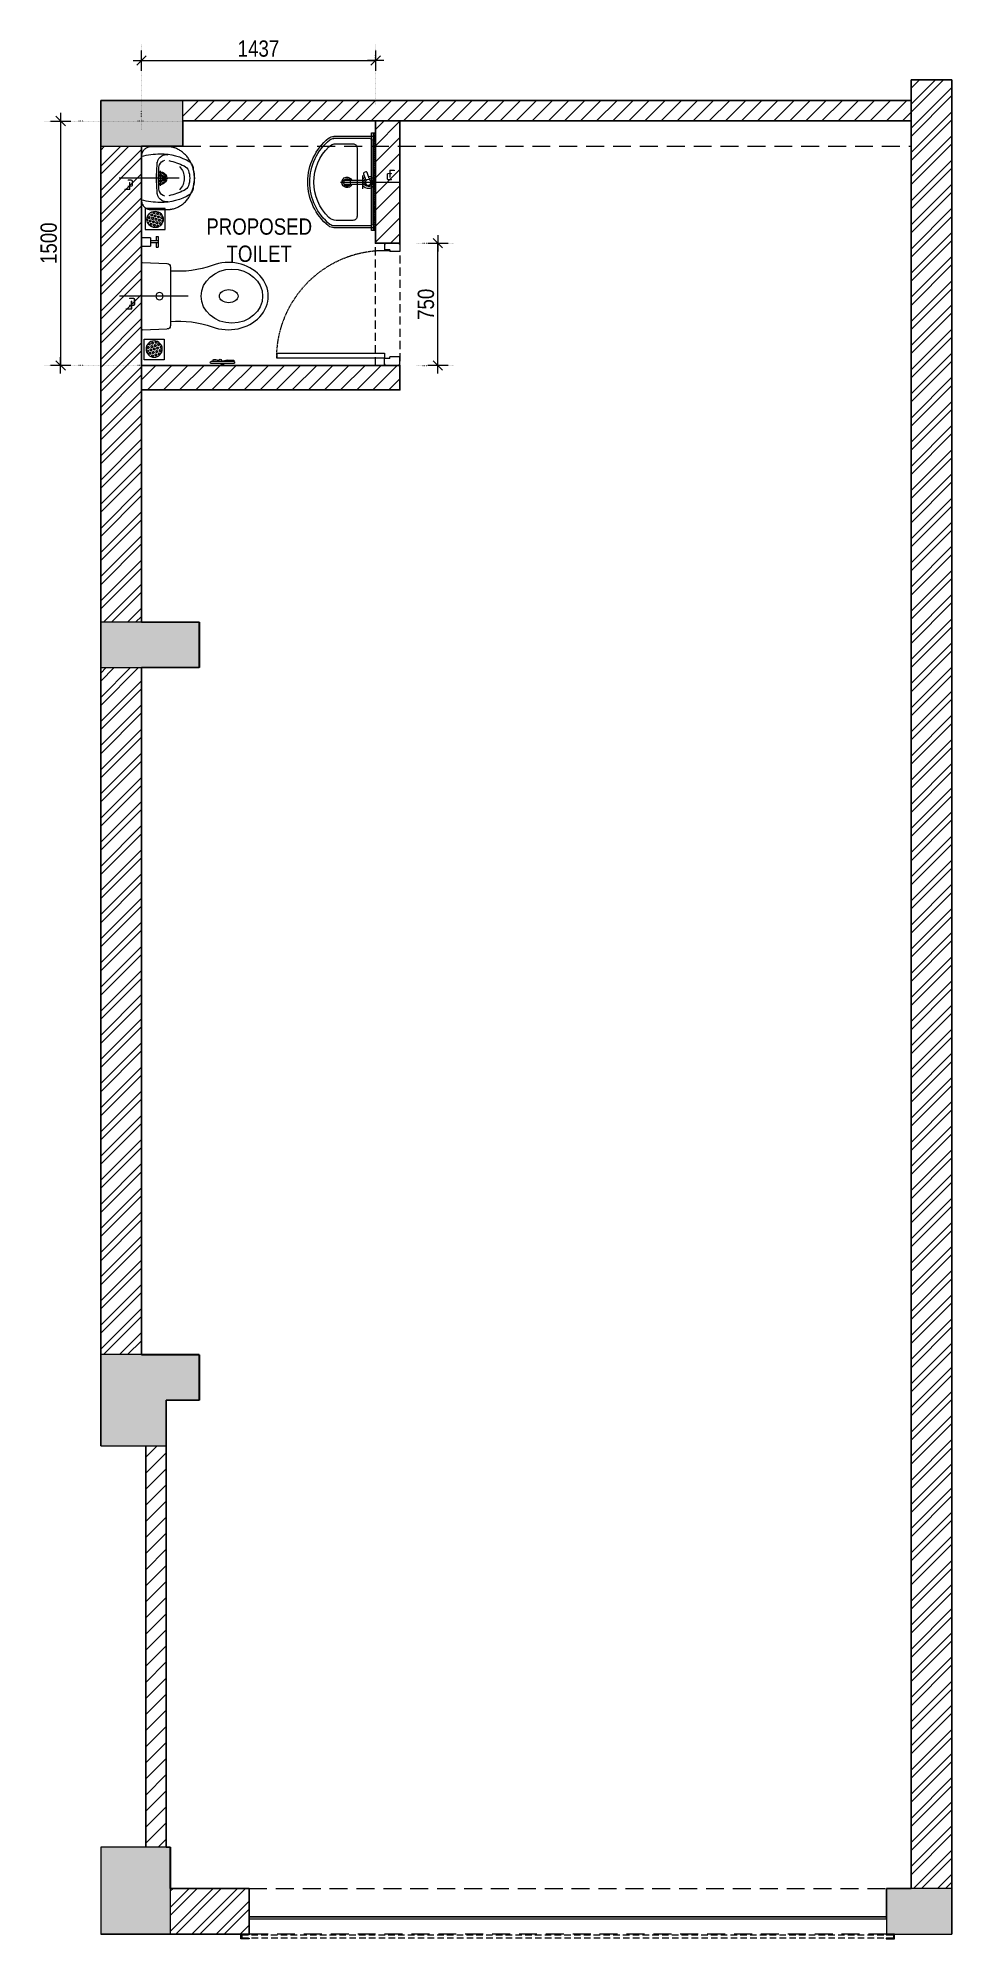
# Model space of a CAD drawing. Header units: millimetres. Extents: x 1028765 to 1034374, y 33615 to 45281.
import ezdxf

# ---------------------------------------------------------------- set-up
doc = ezdxf.new("R2010")
doc.units = ezdxf.units.MM
doc.header["$LTSCALE"] = 40
for name, pattern in [('a_p6_plan_L18$0$HIDDEN', [0.375, 0.25, -0.125]), ('CENTER', [2, 1.25, -0.25, 0.25, -0.25]), ('DOT2', [0.125, 0, -0.125]), ('HIDDEN', [9.525, 6.35, -3.175]), ('HIDDEN2', [0.1875, 0.125, -0.0625]), ('HIDDENX2', [0.75, 0.5, -0.25])]:
    doc.linetypes.add(name, pattern=pattern)
for name, color, linetype, lineweight in [('A-shutter', 8, 'Continuous', 18), ('beam', 90, 'Continuous', 9), ('centerline-toilets', 2, 'CENTER', 13), ('Column', 243, 'Continuous', 9), ('column hatch', 5, 'Continuous', 0), ('ele', 252, 'Continuous', 13), ('Fhitting', 152, 'Continuous', 30), ('glass facade', 4, 'Continuous', 5), ('LENS-CURTAIN', 5, 'a_p6_plan_L18$0$HIDDEN', 9), ('LENS-DIM', 252, 'Continuous', 5), ('LENS-DOOR', 34, 'Continuous', 20), ('LENS-TEXT', 31, 'Continuous', 5), ('LN-HATCH', 251, 'Continuous', 0), ('Mirror', 150, 'Continuous', 20), ('Panelling', 65, 'Continuous', 18), ('PARTITION', 22, 'Continuous', 30), ('rolling shutter', 1, 'Continuous', 5), ('Toilet', 5, 'Continuous', 9)]:
    doc.layers.add(name, color=color, linetype=linetype, lineweight=lineweight)
doc.layers.add('A-WALL', color=1, linetype='Continuous')
doc.layers.add('S-DIM', color=7, linetype='Continuous')
doc.styles.add('LK TXT', font='Gill Sans MT Condensed Regular.ttf')
doc.styles.get("Standard").update_dxf_attribs({"font": 'Gill Sans MT Condensed Regular.ttf', "height": 100})
doc.dimstyles.new('LK-MM 200', dxfattribs={"dimscale": 2000, "dimtxt": 0.05, "dimasz": 0.00025, "dimexe": 0.1, "dimexo": 0.0625, "dimgap": 0.045, "dimtad": 1, "dimdec": 0, "dimzin": 0, "dimdsep": 46, "dimtxsty": 'Standard', "dimblk": 'DMLL', "dimblk1": 'DMLL', "dimblk2": 'DMLL', "dimcen": 0.09, "dimclrd": 251, "dimclre": 250, "dimclrt": 256, "dimadec": 0, "dimazin": 0, "dimtfac": 1, "dimtdec": 0, "dimtofl": 0, "dimtmove": 2, "dimatfit": 3, "dimldrblk": 'OPEN90', "dimfxl": 1, "dimtolj": 1, "dimtzin": 0, "dimlwd": 5, "dimlwe": 0, "dimarcsym": 0})
pattern_1 = [(45, (-3040623.59, -68138.07), (-74.087113, 74.087113), []), (45, (-3040574.2, -68138.07), (-74.087113, 74.087113), [])]
pattern_2 = [(45, (-3040623.59, -68138.07), (-49.3914087, 49.3914087), [])]

# ---------------------------------------------------------------- blocks, each defined once
blk = doc.blocks.new('*U15')
at = {"layer": 'A-shutter', "color": 5, "ltscale": 10}
for points in [[(41033476, -1561539), (41033476, -1561544), (41033431, -1561544), (41033431, -1561564), (41033476, -1561564), (41033476, -1561569), (41033426, -1561569), (41033426, -1561539)], [(41037387, -1561539), (41037387, -1561544), (41037432, -1561544), (41037432, -1561564), (41037387, -1561564), (41037387, -1561569), (41037437, -1561569), (41037437, -1561539)]]:
    blk.add_lwpolyline(points, close=True, dxfattribs=at)
at = {"layer": 'A-shutter', "color": 5, "linetype": 'HIDDENX2', "ltscale": 2, "true_color": 0x0505ff}
blk.add_lwpolyline([(41033431, -1561544), (41033431, -1561564), (41037432, -1561564), (41037432, -1561544)], close=True, dxfattribs=at)
blk = doc.blocks.new('A$C42dc7abb')
at = {"layer": 'centerline-toilets', "linetype": 'HIDDEN', "ltscale": 10}
blk.add_line((-32, 70), (-32, 438), dxfattribs=at)
at = {"layer": 'Toilet', "ltscale": 100}
for p, q in [((-312, 276), (-312, 29)), ((-302, 286), (238, 286)), ((-300, 253), (-300, 29)), ((-290, 263), (226, 263)), ((236, 253), (236, 29)), ((248, 276), (248, 29)), ((-47, 219), (-46, 100)), ((-21, 100), (-21, 219))]:
    blk.add_line(p, q, dxfattribs=at)
blk.add_lwpolyline([(-9, 246), (26, 234, -0.414214), (30, 227), (26, 215, -0.414214), (18, 212), (-16, 223)], format="xyb", dxfattribs=at)
blk.add_lwpolyline([(-267, 44, 0.191896), (-249, -1, 0.420236), (185, -1, 0.191896), (203, 44), (203, 147, 0.414214), (178, 172), (-242, 172, 0.414214), (-267, 147)], format="xyb", close=True, dxfattribs=at)
blk.add_lwpolyline([(9, 205), (-73, 205)], dxfattribs=at)
for centre, radius in [((-34, 241), 17.5), ((-34, 111), 22.5)]:
    blk.add_circle(centre, radius, dxfattribs=at)
for centre, radius, start, end in [((-302, 276), 10, 90, 180), ((-290, 253), 10, 90, 180), ((226, 253), 10, 0, 90), ((238, 276), 10, 0, 90), ((-34, 111), 32.1, 113.0898, 66.246), ((-34, 111), 20.5, 128.0403, 237.2899), ((-34, 111), 20.5, 304.4733, 50.7332), ((-262, 29), 50, 180, 218.4461), ((-262, 29), 38, 180, 218.4461), ((-32, 218), 336, 219.313, 320.687), ((198, 29), 38, 321.5539, 0), ((198, 29), 50, 321.5539, 0), ((-32, 218), 348, 219.2826, 320.7174)]:
    blk.add_arc(centre, radius, start, end, dxfattribs=at)
for centre, major_axis, start_param, end_param in [((-34, 241), (0, 38.3), 4.720493, 9.081982), ((-34, 241), (-0.2, -25.6), 1.769108, 7.074098), ((-34, 241), (0, 38.3), 3.484555, 4.083576), ((-34, 100), (-9.04, 9.04), 0.785398, 3.926991)]:
    blk.add_ellipse(centre, major_axis=major_axis, ratio=1, start_param=start_param, end_param=end_param, dxfattribs=at)
at = {"layer": 'centerline-toilets', "linetype": 'DOT2', "insert": (2, 370), "char_height": 75, "width": 495.83, "attachment_point": 5, "rotation": 90}
blk.add_mtext('{\\fISOCPEUR|b0|i0|c0|p34;℄}', dxfattribs=at)
blk = doc.blocks.new('*U13')
at = {"layer": 'LENS-DOOR'}
for p, q in [((547492, 1778574), (547492, 1779235)), ((547523, 1779235), (547492, 1779235)), ((547523, 1779235), (547523, 1778574)), ((547452, 1778574), (547489, 1778574)), ((547452, 1778569), (547452, 1778574)), ((547489, 1778540), (547489, 1778574)), ((547523, 1778574), (547492, 1778574)), ((548192, 1778574), (548156, 1778574)), ((548156, 1778540), (548156, 1778574)), ((548192, 1778569), (548192, 1778574)), ((547447, 1778569), (547452, 1778569)), ((547447, 1778484), (547447, 1778569)), ((547447, 1778484), (547452, 1778484)), ((547452, 1778479), (547452, 1778484)), ((547452, 1778479), (547499, 1778479)), ((547489, 1778540), (547499, 1778540)), ((547499, 1778479), (547499, 1778540)), ((548145, 1778479), (548145, 1778540)), ((548156, 1778540), (548145, 1778540)), ((548192, 1778479), (548145, 1778479)), ((548197, 1778569), (548192, 1778569)), ((548192, 1778479), (548192, 1778484)), ((548197, 1778484), (548192, 1778484)), ((548197, 1778484), (548197, 1778569))]:
    blk.add_line(p, q, dxfattribs=at)
at = {"layer": 'LENS-DOOR', "color": 7, "linetype": 'HIDDEN2', "extrusion": (0, 0, -1)}
blk.add_ellipse((547492, 1778574), major_axis=(661, 0), ratio=1, start_param=-1.570791, end_param=0.051209, dxfattribs=at)
blk = doc.blocks.new('WC-Pico')
at = {"layer": 'centerline-toilets', "linetype": 'HIDDEN', "ltscale": 10}
blk.add_line((0, -125), (0, 243), dxfattribs=at)
at = {"layer": 'Toilet'}
for p, q in [((-180, 120), (-175, -12)), ((175, 125), (-175, 125)), ((180, 120), (176, -12)), ((-158, -30), (160, -30))]:
    blk.add_line(p, q, dxfattribs=at)
blk.add_circle((0, 28), 20, dxfattribs=at)
for centre, radius, start, end in [((-175, 120), 5, 90, 182.0454), ((175, 120), 5, 357.9546, 90), ((-158, -13), 16.8, 179.1019, 269.6491), ((-678, -73), 545, 340.5196, 4.5617), ((678, -77), 544, 174.997, 199.0619), ((159, -13), 16.8, 270.3509, 0.8981)]:
    blk.add_arc(centre, radius, start, end, dxfattribs=at)
at = {"layer": 'Toilet', "extrusion": (0, 0, -1)}
blk.add_ellipse((0, -360), major_axis=(0, 165), ratio=0.878788, dxfattribs=at)
for centre, major_axis, ratio, start_param, end_param in [((0, -341), (0, 214), 0.842028, 7.436326, 11.41323), ((0, -343), (0, 50), 0.7, 1.570796326794896, 7.853981633974482)]:
    blk.add_ellipse(centre, major_axis=major_axis, ratio=ratio, start_param=start_param, end_param=end_param, dxfattribs=at)
at = {"layer": 'centerline-toilets', "linetype": 'DOT2', "insert": (31, 175), "char_height": 75, "width": 495.83, "attachment_point": 5, "rotation": 90}
blk.add_mtext('{\\fISOCPEUR|b0|i0|c0|p34;℄}', dxfattribs=at)
blk = doc.blocks.new('Spout')
at = {"layer": 'Toilet', "ltscale": 100}
for p, q in [((-288416, 321414), (-288416, 321459)), ((-288416, 321459), (-288366, 321459)), ((-288366, 321414), (-288366, 321459)), ((-288336, 321465), (-288326, 321465)), ((-288336, 321442), (-288336, 321465)), ((-288326, 321408), (-288326, 321465)), ((-288366, 321414), (-288416, 321414)), ((-288326, 321442), (-288366, 321442)), ((-288326, 321430), (-288366, 321430)), ((-288336, 321408), (-288336, 321430)), ((-288336, 321408), (-288326, 321408))]:
    blk.add_line(p, q, dxfattribs=at)
blk = doc.blocks.new('jALI')
at = {"layer": 'Toilet', "ltscale": 5}
h = blk.add_hatch(dxfattribs=at)
h.set_pattern_fill('HEX', color=256, scale=50, angle=135, double=1)
h.set_pattern_definition([(135, (-344825.863, 460708.187), (-7.65465545, -7.65465545), [6.25, -12.5]), (255, (-344825.863, 460708.187), (10.4564538, -2.80179835), [6.25, -12.5]), (195, (-344830.282, 460712.606), (2.80179835, -10.4564538), [6.25, -12.5])])
edge = h.paths.add_edge_path()
edge.add_arc((-393188, 163648), 50, -90, 270)
blk.add_lwpolyline([(-393250, 163582), (-393126, 163582), (-393126, 163709), (-393250, 163709)], close=True, dxfattribs=at)
blk.add_circle((-393188, 163648), 50, dxfattribs=at)
blk = doc.blocks.new('towel ring')
at = {"layer": 'Toilet'}
for p, q in [((-173589, -1172535, 184142), (-173727, -1172535, 184142)), ((-173589, -1172547, 184142), (-173727, -1172547, 184142)), ((-173667, -1172529, 184142), (-173667, -1172523, 184142)), ((-173649, -1172523, 184142), (-173667, -1172523, 184142)), ((-173649, -1172529, 184142), (-173667, -1172529, 184142)), ((-173664, -1172529, 184142), (-173664, -1172535, 184142)), ((-173652, -1172529, 184142), (-173652, -1172535, 184142)), ((-173649, -1172529, 184142), (-173649, -1172523, 184142))]:
    blk.add_line(p, q, dxfattribs=at)
for centre, start, end in [((-173727, -1172541, 184142), 90, 270), ((-173589, -1172541, 184142), 270, 90)]:
    blk.add_arc(centre, 6, start, end, dxfattribs=at)
blk.add_open_spline([(-173715, -1172547, 184142), (-173715, -1172550, 184142), (-173717, -1172563, 184142), (-173696, -1172559, 184142), (-173676, -1172552, 184142), (-173678, -1172562, 184142), (-173664, -1172562, 184142), (-173668, -1172545, 184142), (-173624, -1172563, 184142), (-173609, -1172552, 184142), (-173585, -1172557, 184142), (-173587, -1172550, 184142), (-173588, -1172547, 184142)], degree=3, knots=[0, 0, 0, 0, 9.744972, 33.823887, 47.583551, 49.497915, 60.560502, 63.822284, 93.508019, 135.756925, 141.904352, 150.301906, 150.301906, 150.301906, 150.301906], dxfattribs=at)
blk = doc.blocks.new('DLF-RSP-AR-CD-DWG-4DT-3113$0$X-TYPICAL TOILET UPPER FLOORS - 02$0$urinals')
at = {"layer": 'Toilet'}
for p, q in [((0, -16), (0, 8)), ((-46, -115), (46, -115)), ((0, -105), (0, -161))]:
    blk.add_line(p, q, dxfattribs=at)
blk.add_lwpolyline([(135, 0), (-135, 0, 0.036949), (-150, -116, 0.138094), (-100, -297, 0.221721), (-52, -318, 0.062656), (0, -325, 0.062656), (52, -318, 0.221721), (100, -297, 0.138094), (150, -116, 0.036949)], format="xyb", close=True, dxfattribs=at)
for centre, radius, start, end in [((-94, -145), 47.1, 93.3708, 154.4824), ((-71, -150), 40.2, 106.7016, 169.725), ((3, -1238), 1145, 90.1625, 95.0265), ((-51, -225), 119, 89.5454, 105.8857), ((0, -996), 891, 89.9918, 93.182), ((0, -115), 40, 167.428, 12.572), ((0, -115), 33, 164.1814, 15.8186), ((0, -115), 32, 163.6049, 16.3951), ((0, -115), 22.6, 155.6653, 24.3347), ((0, -115), 14.7, 139.9109, 40.0891), ((-3, -1238), 1145, 84.9735, 89.8375), ((0, -996), 891, 86.818, 90.0082), ((51, -225), 119, 74.1143, 90.4546), ((71, -150), 40.2, 10.275, 73.2984), ((94, -145), 47.1, 25.5176, 86.6292), ((-91, -153), 53.8, 148.4868, 188.6401), ((414, -38), 538, 193.994, 204.5632), ((-414, -38), 538, 335.4368, 346.006), ((91, -153), 53.8, 351.3599, 31.5132), ((-30, -241), 50, 204.5632, 250.4606), ((-2, -165), 97.6, 225, 270.9552), ((-2, -161), 135, 250.4606, 270.6492), ((2, -165), 97.6, 269.0448, 315), ((2, -161), 135, 269.3508, 289.5394), ((30, -241), 50, 289.5394, 335.4368)]:
    blk.add_arc(centre, radius, start, end, dxfattribs=at)
blk.add_open_spline([(135, 0), (105, 0), (76, 0), (-13, 0), (-73, 0), (-133, 0), (-133, 0), (-134, 0), (-134, 0), (-135, 0), (-135, 0), (-135, 0), (-135, 0), (-135, 0), (-135, 0), (-135, 0), (-135, 0), (-135, 0), (-135, 0), (-135, 0), (-135, 0), (-135, 0), (-135, 0), (-136, 0), (-136, 0), (-136, 0), (-137, 0), (-138, 0), (-138, 0), (-141, 0), (-142, 0), (-146, -1), (-149, -2), (-155, -3), (-158, -5), (-163, -7), (-166, -9), (-171, -13), (-173, -15), (-178, -19), (-180, -22), (-184, -27), (-185, -29), (-188, -35), (-189, -38), (-191, -43), (-191, -46), (-192, -50), (-192, -51), (-192, -52), (-192, -54), (-193, -56), (-193, -56), (-193, -57), (-193, -57), (-193, -57), (-193, -57), (-193, -57), (-193, -57), (-193, -57), (-193, -57), (-193, -58), (-193, -58), (-193, -58), (-193, -58), (-193, -58), (-193, -58), (-193, -58), (-193, -59), (-193, -59), (-193, -60), (-193, -61), (-193, -62), (-193, -65), (-193, -66), (-193, -72), (-193, -75), (-193, -86), (-193, -93), (-193, -114), (-193, -128), (-193, -146), (-193, -145), (-193, -149), (-193, -150), (-193, -154), (-193, -156), (-193, -159), (-193, -159), (-193, -159), (-193, -159), (-193, -160), (-193, -160), (-193, -160), (-193, -160), (-193, -160), (-193, -160), (-193, -160), (-193, -160), (-193, -160), (-193, -160), (-193, -160), (-193, -161), (-193, -161), (-193, -161), (-193, -162), (-193, -162), (-192, -164), (-192, -165), (-192, -168), (-192, -170), (-192, -176), (-191, -180), (-189, -191), (-188, -198), (-183, -212), (-180, -219), (-173, -233), (-169, -240), (-159, -253), (-154, -259), (-142, -271), (-136, -277), (-123, -287), (-115, -292), (-101, -301), (-93, -305), (-77, -311), (-69, -314), (-53, -319), (-44, -321), (-28, -323), (-20, -324), (-9, -325), (-7, -325), (-3, -325), (-1, -325), (2, -325), (4, -325), (8, -325), (11, -325), (21, -324), (27, -323), (42, -321), (50, -319), (67, -315), (75, -312), (92, -305), (100, -301), (115, -292), (123, -288), (136, -277), (143, -271), (155, -259), (160, -252), (170, -238), (174, -231), (181, -217), (184, -210), (188, -195), (190, -188), (191, -179), (191, -178), (192, -174), (192, -171), (192, -168), (192, -167), (192, -164), (192, -162), (192, -160), (192, -160), (192, -160), (192, -160), (192, -160), (192, -159), (192, -159), (192, -159), (192, -158), (192, -157), (192, -156), (192, -155), (192, -152), (192, -150), (192, -143), (192, -144), (192, -132), (192, -124), (192, -99), (192, -82), (192, -65), (192, -64), (192, -62), (192, -60), (192, -58), (192, -58), (192, -57), (192, -57), (192, -57), (192, -57), (192, -57), (192, -57), (192, -57), (192, -57), (192, -57), (192, -57), (192, -56), (192, -56), (192, -55), (192, -55), (192, -53), (192, -52), (192, -48), (191, -46), (190, -40), (189, -37), (186, -31), (184, -28), (180, -22), (178, -19), (173, -14), (170, -12), (164, -8), (161, -6), (155, -3), (151, -2), (145, -1), (142, 0), (137, 0), (136, 0), (135, 0)], degree=3, knots=[0, 0, 0, 0, 0.329607, 0.329607, 0.988822, 0.988822, 0.996691, 0.996691, 0.998638, 0.998638, 0.99992, 0.99992, 1.000227, 1.000227, 1.000534, 1.000534, 1.001148, 1.001148, 1.002375, 1.002375, 1.00483, 1.00483, 1.009739, 1.009739, 1.019558, 1.019558, 1.039196, 1.039196, 1.078472, 1.078472, 1.157024, 1.157024, 1.314128, 1.314128, 1.471232, 1.471232, 1.628335, 1.628335, 1.785439, 1.785439, 1.942543, 1.942543, 2.099647, 2.099647, 2.256751, 2.256751, 2.413855, 2.413855, 2.450944, 2.450944, 2.525122, 2.525122, 2.556641, 2.556641, 2.563699, 2.563699, 2.567479, 2.567479, 2.57001, 2.57001, 2.570783, 2.570783, 2.572328, 2.572328, 2.573873, 2.573873, 2.576964, 2.576964, 2.583145, 2.583145, 2.595507, 2.595507, 2.620232, 2.620232, 2.669681, 2.669681, 2.76858, 2.76858, 2.966376, 2.966376, 3.36197, 3.36197, 3.45996, 3.45996, 3.491387, 3.491387, 3.554241, 3.554241, 3.562213, 3.562213, 3.566829, 3.566829, 3.570018, 3.570018, 3.570684, 3.570684, 3.571294, 3.571294, 3.571904, 3.571904, 3.573124, 3.573124, 3.575564, 3.575564, 3.580444, 3.580444, 3.590203, 3.590203, 3.609723, 3.609723, 3.648762, 3.648762, 3.72684, 3.72684, 3.861362, 3.861362, 3.995884, 3.995884, 4.130406, 4.130406, 4.264928, 4.264928, 4.39945, 4.39945, 4.533972, 4.533972, 4.668494, 4.668494, 4.803016, 4.803016, 4.937539, 4.937539, 5.072061, 5.072061, 5.118026, 5.118026, 5.144558, 5.144558, 5.17109, 5.17109, 5.224154, 5.224154, 5.330281, 5.330281, 5.468863, 5.468863, 5.607445, 5.607445, 5.746027, 5.746027, 5.884609, 5.884609, 6.023191, 6.023191, 6.161773, 6.161773, 6.300355, 6.300355, 6.438937, 6.438937, 6.577519, 6.577519, 6.602876, 6.602876, 6.653589, 6.653589, 6.673028, 6.673028, 6.711906, 6.711906, 6.713712, 6.713712, 6.715518, 6.715518, 6.719129, 6.719129, 6.726351, 6.726351, 6.740796, 6.740796, 6.769686, 6.769686, 6.827466, 6.827466, 6.943027, 6.943027, 7.174147, 7.174147, 7.636387, 7.636387, 7.659394, 7.659394, 7.705407, 7.705407, 7.71212, 7.71212, 7.713128, 7.713128, 7.714137, 7.714137, 7.716153, 7.716153, 7.720185, 7.720185, 7.728249, 7.728249, 7.744378, 7.744378, 7.776636, 7.776636, 7.841152, 7.841152, 7.970184, 7.970184, 8.14844, 8.14844, 8.326696, 8.326696, 8.504953, 8.504953, 8.683209, 8.683209, 8.861465, 8.861465, 9.039722, 9.039722, 9.217978, 9.217978, 9.283185, 9.283185, 9.283185, 9.283185], dxfattribs=at)
blk = doc.blocks.new('A$C2367ec3a')
at = {"layer": 'centerline-toilets', "linetype": 'HIDDEN', "ltscale": 10}
blk.add_line((219, 337), (587, 337), dxfattribs=at)
at = {"layer": 'Fhitting', "lineweight": 0, "ltscale": 0.5, "rotation": 270}
blk.add_blockref('DLF-RSP-AR-CD-DWG-4DT-3113$0$X-TYPICAL TOILET UPPER FLOORS - 02$0$urinals', (450, 337), dxfattribs=at)
at = {"layer": 'Fhitting', "lineweight": 0, "ltscale": 0.5, "xscale": -1, "rotation": 180}
blk.add_blockref('jALI', (393554, 163732), dxfattribs=at)
at = {"layer": 'centerline-toilets', "linetype": 'DOT2', "insert": (519, 306), "char_height": 75, "width": 495.83, "attachment_point": 5}
blk.add_mtext('{\\fISOCPEUR|b0|i0|c0|p34;℄}', dxfattribs=at)
blk = doc.blocks.new('A$Cdce450af')
at = {"layer": 'column hatch'}
h = blk.add_hatch(color=8, dxfattribs=at)
h.dxf.hatch_style = 1
h.paths.add_polyline_path([(-898, -5714), (-1325, -5714), (-1325, -6247), (-898, -6247), (-898, -5968)])
h.paths.add_polyline_path([(-923, -2971), (-720, -2971), (-720, -2691), (-1325, -2691), (-1325, -3250), (-923, -3250)])
h.paths.add_polyline_path([(3899, -5968), (3497, -5968), (3497, -6247), (3899, -6247)])
h.paths.add_polyline_path([(-720, 1804), (-1325, 1804), (-1325, 1525), (-720, 1525)])
h.paths.add_polyline_path([(-821, 5005), (-1325, 5005), (-1325, 4725), (-821, 4725)])
at = {"layer": 'LN-HATCH'}
h = blk.add_hatch(dxfattribs=at)
h.set_pattern_fill('ANSI32', color=256, scale=11)
h.set_pattern_definition(pattern_1)
h.paths.add_polyline_path([(3899, 5132), (3649, 5132), (3649, -5968), (3899, -5968)])
h = blk.add_hatch(dxfattribs=at)
h.set_pattern_fill('ANSI31', color=256, scale=22)
h.set_pattern_definition(pattern_2)
h.paths.add_polyline_path([(3649, 5005), (-821, 5005), (-821, 4880), (3649, 4880)])
h = blk.add_hatch(dxfattribs=at)
h.set_pattern_fill('ANSI31', color=256, scale=22)
h.set_pattern_definition([(45, (-3045749.97, -70873.52), (-49.3914087, 49.3914087), [])])
h.paths.add_polyline_path([(511, 4130), (361, 4130), (361, 4880), (511, 4880)])
h.paths.add_polyline_path([(-1075, 3380), (511, 3380), (511, 3230), (-1075, 3230)])
h = blk.add_hatch(dxfattribs=at)
h.set_pattern_fill('ANSI32', color=256, scale=11)
h.set_pattern_definition(pattern_1)
h.paths.add_polyline_path([(-1075, 1525), (-1325, 1525), (-1325, -2691), (-1075, -2691)])
h.paths.add_polyline_path([(-1075, 4725), (-1325, 4725), (-1325, 1804), (-1075, 1804)])
h = blk.add_hatch(dxfattribs=at)
h.set_pattern_fill('ANSI31', color=256, scale=22)
h.set_pattern_definition(pattern_2)
h.paths.add_polyline_path([(-923, -3250), (-1048, -3250), (-1048, -5714), (-923, -5714)])
h = blk.add_hatch(dxfattribs=at)
h.set_pattern_fill('ANSI32', color=256, scale=11)
h.set_pattern_definition(pattern_1)
h.paths.add_polyline_path([(-415, -5968), (-898, -5968), (-898, -6247), (-415, -6247)])
at = {"layer": 'PARTITION', "lineweight": 9}
h = blk.add_hatch(dxfattribs=at)
h.set_pattern_fill('ANSI38', color=256, scale=70, angle=1080, style=0, double=1)
h.set_pattern_definition([(45, (2223.5665, 4442.083), (-6.187184, 6.187184), []), (135, (2223.5665, 4442.083), (-18.561553, 6.187184), [21.875, -13.125])])
h.paths.add_polyline_path([(362, 4807), (361, 4207), (349, 4207), (350, 4807)])
at = {"layer": 'A-WALL'}
for p, q in [((3649, -5968), (3649, 5132)), ((3649, 5132), (3899, 5132)), ((3899, -6247), (3899, 5132)), ((-1325, -3250), (-1325, 5005)), ((3649, 5005), (-1325, 5005)), ((3649, 4880), (-821, 4880)), ((-1075, 1804), (-1075, 4725)), ((-1075, -2691), (-1075, 1525)), ((-1048, -3250), (-1048, -5714)), ((-923, -3250), (-923, -5714)), ((-415, -5968), (-898, -5968)), ((-415, -6247), (-415, -5968)), ((-415, -6247), (-1325, -6247))]:
    blk.add_line(p, q, dxfattribs=at)
for points in [[(511, 4130), (361, 4130), (361, 4880), (511, 4880)], [(-1075, 3380), (361, 3380), (361, 3380), (511, 3380), (511, 3230), (-1075, 3230)]]:
    blk.add_lwpolyline(points, close=True, dxfattribs=at)
at = {"layer": 'beam', "linetype": 'a_p6_plan_L18$0$HIDDEN', "lineweight": 5, "ltscale": 11}
blk.add_line((-821, 4725), (3649, 4725), dxfattribs=at)
blk.add_lwpolyline([(3497, -6247), (-415, -6247), (-415, -5968), (3497, -5968)], close=True, dxfattribs=at)
at = {"layer": 'Column'}
for p, q in [((-1325, 4725), (-1325, 5005)), ((-1325, 5005), (-821, 5005)), ((-821, 4725), (-821, 5005)), ((-1325, 4725), (-821, 4725)), ((-720, 1804), (-1325, 1804)), ((-1325, 1525), (-1325, 1804)), ((-720, 1525), (-720, 1804)), ((-1325, 1525), (-720, 1525)), ((-720, -2691), (-1325, -2691)), ((-1325, -3250), (-1325, -2691)), ((-720, -2971), (-720, -2691)), ((-923, -3250), (-923, -2971)), ((-923, -2971), (-720, -2971)), ((-1325, -3250), (-923, -3250)), ((-898, -5714), (-1325, -5714)), ((-1325, -5714), (-1325, -6247)), ((-898, -5968), (-898, -5714)), ((-898, -5968), (-898, -6247)), ((3899, -5968), (3497, -5968)), ((3497, -5968), (3497, -6247)), ((3899, -5968), (3899, -6247)), ((-898, -6247), (-1325, -6247)), ((3497, -6247), (3899, -6247))]:
    blk.add_line(p, q, dxfattribs=at)
at = {"layer": 'glass facade'}
blk.add_lwpolyline([(-415, -6153), (3497, -6153), (3497, -6141), (-415, -6141)], close=True, dxfattribs=at)
at = {"layer": 'LENS-CURTAIN', "ltscale": 5}
blk.add_lwpolyline([(511, 3380), (361, 3380), (361, 4130), (511, 4130)], close=True, dxfattribs=at)
at = {"layer": 'Mirror', "ltscale": 0.5}
blk.add_lwpolyline([(349, 4207), (337, 4207), (337, 4807), (349, 4807)], close=True, dxfattribs=at)
at = {"layer": 'Panelling', "lineweight": 9}
blk.add_lwpolyline([(361, 4207), (349, 4207), (349, 4807), (361, 4807)], close=True, dxfattribs=at)
at = {"layer": 'ele', "color": 0, "lineweight": -2, "xscale": -1}
blk.add_blockref('A$C2367ec3a', (-625, 4192), dxfattribs=at)
at = {"layer": 'Fhitting', "lineweight": 0, "ltscale": 0.5, "xscale": -1, "rotation": 270}
blk.add_blockref('A$C42dc7abb', (76, 4537), dxfattribs=at)
at = {"layer": 'Fhitting', "lineweight": 0, "ltscale": 0.5, "xscale": -1.144356527365744, "yscale": 1.144356527365744, "zscale": 1.144356527365744}
for name, p, rotation in [('Spout', (328975, 371976), 180), ('WC-Pico', (-932, 3805), 90)]:
    blk.add_blockref(name, p, dxfattribs=dict(at, rotation=rotation))
at = {"layer": 'Fhitting', "lineweight": 0, "ltscale": 0.5, "xscale": -1}
blk.add_blockref('jALI', (-394185, -160168), dxfattribs=at)
at = {"layer": 'Fhitting', "xscale": -1, "rotation": 180}
blk.add_blockref('towel ring', (173080, -1169143, -184142), dxfattribs=at)
at = {"layer": 'LENS-DOOR', "rotation": 90.00000000000003}
blk.add_blockref('*U13', (1778990, -544067), dxfattribs=at)
at = {"layer": 'rolling shutter', "color": 2, "xscale": -1}
blk.add_blockref('*U15', (41036972, 1555292), dxfattribs=at)
blk = doc.blocks.new('DMLL')
at = {"layer": 'LENS-DIM', "color": 1}
for p, q in [((100, 0), (-100, 0)), ((58, 58), (-58, -58)), ((0, 125), (0, -125))]:
    blk.add_line(p, q, dxfattribs=at)
blk = doc.blocks.new('*D16')
at = {"layer": 'Defpoints', "color": 0, "transparency": 16777216}
for p in [(1030147, 44772), (1028904, 43272), (1030147, 43272)]:
    blk.add_point(p, dxfattribs=at)
at = {"layer": 'S-DIM', "color": 250, "linetype": 'DOT2', "lineweight": 0, "transparency": 16777216}
for p, q in [((1030047, 44772), (1028804, 44772)), ((1030047, 43272), (1028804, 43272))]:
    blk.add_line(p, q, dxfattribs=at)
at = {"layer": 'S-DIM', "color": 251, "lineweight": 5, "transparency": 16777216}
blk.add_line((1028904, 44771), (1028904, 43272), dxfattribs=at)
at = {"layer": 'S-DIM', "color": 251, "lineweight": 5, "transparency": 16777216, "xscale": 0.5, "yscale": 0.5, "zscale": 0.5}
for p, rotation in [((1028904, 44772), 90), ((1028904, 43272), 270)]:
    blk.add_blockref('DMLL', p, dxfattribs=dict(at, rotation=rotation))
at = {"layer": 'S-DIM', "transparency": 16777216, "insert": (1028831, 44022), "char_height": 100, "attachment_point": 5, "rotation": 90}
blk.add_mtext('\\A1;1500', dxfattribs=at)
blk = doc.blocks.new('_Open90')
at = {"color": 0, "linetype": 'ByBlock', "lineweight": -2}
for p, q in [((0, 0), (-1, 0)), ((-0.5, 0.5), (0, 0)), ((0, 0), (-0.5, -0.5))]:
    blk.add_line(p, q, dxfattribs=at)
blk = doc.blocks.new('*D17')
at = {"layer": 'Defpoints', "color": 0, "transparency": 16777216}
for p in [(1030837, 45143), (1030837, 44772), (1029400, 44617)]:
    blk.add_point(p, dxfattribs=at)
at = {"layer": 'S-DIM', "color": 250, "linetype": 'DOT2', "lineweight": 0, "transparency": 16777216}
for p, q in [((1029400, 44717), (1029400, 45243)), ((1030837, 44872), (1030837, 45243))]:
    blk.add_line(p, q, dxfattribs=at)
at = {"layer": 'S-DIM', "color": 251, "lineweight": 5, "transparency": 16777216}
blk.add_line((1029400, 45143), (1030836, 45143), dxfattribs=at)
at = {"layer": 'S-DIM', "color": 251, "lineweight": 5, "transparency": 16777216, "xscale": 0.5, "yscale": 0.5, "zscale": 0.5, "rotation": 180}
blk.add_blockref('DMLL', (1029400, 45143), dxfattribs=at)
at = {"layer": 'S-DIM', "color": 251, "lineweight": 5, "transparency": 16777216, "xscale": 0.5, "yscale": 0.5, "zscale": 0.5}
blk.add_blockref('DMLL', (1030837, 45143), dxfattribs=at)
at = {"layer": 'S-DIM', "transparency": 16777216, "insert": (1030118, 45216), "char_height": 100, "attachment_point": 5}
blk.add_mtext('\\A1;1437', dxfattribs=at)
blk = doc.blocks.new('*D18')
at = {"layer": 'Defpoints', "color": 0, "transparency": 16777216}
for p in [(1030987, 44022), (1031219, 44022), (1030987, 43272)]:
    blk.add_point(p, dxfattribs=at)
at = {"layer": 'S-DIM', "color": 250, "linetype": 'DOT2', "lineweight": 0, "transparency": 16777216}
for p, q in [((1031087, 44022), (1031319, 44022)), ((1031087, 43272), (1031319, 43272))]:
    blk.add_line(p, q, dxfattribs=at)
at = {"layer": 'S-DIM', "color": 251, "lineweight": 5, "transparency": 16777216}
blk.add_line((1031219, 43272), (1031219, 44021), dxfattribs=at)
at = {"layer": 'S-DIM', "color": 251, "lineweight": 5, "transparency": 16777216, "xscale": 0.5, "yscale": 0.5, "zscale": 0.5}
for p, rotation in [((1031219, 44022), 90), ((1031219, 43272), 270)]:
    blk.add_blockref('DMLL', p, dxfattribs=dict(at, rotation=rotation))
at = {"layer": 'S-DIM', "transparency": 16777216, "insert": (1031146, 43647), "char_height": 100, "attachment_point": 5, "rotation": 90}
blk.add_mtext('\\A1;750', dxfattribs=at)

msp = doc.modelspace()

# ---------------------------------------------------------------- linework, layer by layer
at = {"layer": 'LENS-DIM', "color": 3}
msp.add_lwpolyline([(1034124.1, 44771.9), (1030986.5, 44771.9), (1030986.5, 44021.9), (1030836.5, 44021.9), (1030836.5, 44771.9), (1029653.7, 44771.9), (1029653.7, 44617.5), (1029399.7, 44617.5), (1029399.7, 43271.9), (1030986.5, 43271.9), (1030986.5, 43121.9), (1029425.1, 43121.9), (1029399.7, 43121.9), (1029399.7, 41696.5), (1029755.3, 41696.5), (1029755.3, 41417.1), (1029399.7, 41417.1), (1029399.7, 37200.7), (1029755.3, 37200.7), (1029755.3, 36921.3), (1029552.1, 36921.3), (1029552.1, 34178.1), (1029577.5, 34178.1), (1029577.5, 33924.1), (1030060.1, 33924.1), (1030060.1, 33750.7), (1033971.7, 33750.7), (1033971.7, 33924.1), (1034124.1, 33924.1)], close=True, dxfattribs=at)

# ---------------------------------------------------------------- block references
msp.add_blockref('A$Cdce450af', (1030475, 39892.1), dxfattribs=at)

# ---------------------------------------------------------------- texts
at = {"layer": 'LENS-TEXT', "color": 0, "linetype": 'Continuous', "ltscale": 3, "insert": (1030122.6, 44040.1), "char_height": 100, "attachment_point": 5, "style": 'LK TXT'}
msp.add_mtext_dynamic_manual_height_columns('PROPOSED TOILET', width=873.517, gutter_width=1, heights=[0], dxfattribs=at)

# ---------------------------------------------------------------- dimensions: what is measured, and where the dimension line sits
at = {"layer": 'S-DIM', "color": 3}
dim = msp.add_linear_dim(base=(1030836.5, 45142.5), p1=(1029399.7, 44617.5), p2=(1030836.5, 44771.9), dimstyle='LK-MM 200', override={"dimtxt": 100, "dimexe": 0.05, "dimexo": 0.05, "dimgap": 0.011, "dimfxl": 50, "dimarcsym": 1}, dxfattribs=at)
dim.commit()
dim.dimension.update_dxf_attribs({"geometry": '*D17', "text_midpoint": (1030118.1, 45215.7)})
for base, p1, p2, picture, middle in [((1028904, 43271.9), (1030147, 44771.9), (1030147, 43271.9), '*D16', (1028830.9, 44021.9)), ((1031218.8, 44021.9), (1030986.5, 43271.9), (1030986.5, 44021.9), '*D18', (1031145.7, 43646.9))]:
    dim = msp.add_linear_dim(base=base, p1=p1, p2=p2, angle=90, dimstyle='LK-MM 200', override={"dimtxt": 100, "dimexe": 0.05, "dimexo": 0.05, "dimgap": 0.011, "dimfxl": 50, "dimarcsym": 1}, dxfattribs=at)
    dim.commit()
    dim.dimension.update_dxf_attribs({"geometry": picture, "text_midpoint": middle})

doc.saveas('drawing.dxf')
